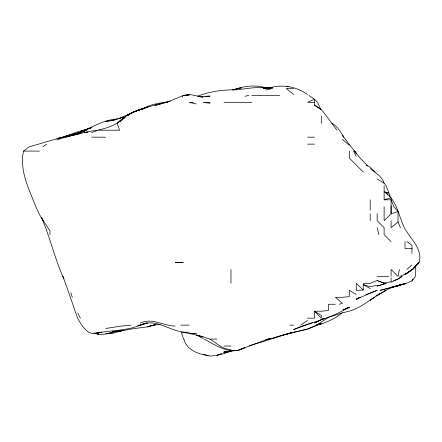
<?xml version="1.0" encoding="UTF-8"?>
<svg xmlns="http://www.w3.org/2000/svg" width="442" height="442" viewBox="0 0 442 442"><rect width="100%" height="100%" fill="white"/><g stroke="black" fill="none" stroke-linecap="round" stroke-linejoin="round"><path stroke-width="0.66" d="M415.441 265.648L415.419 276.405L411.966 280.913L405.005 283.83L380.208 290.328L398.043 285.819L401.004 284.283M399.402 269.443L398.043 276.405L391.082 269.443L391.082 276.405M391.082 205.845L391.082 213.751L384.12 220.713L384.12 206.79M22.117 157.772L23.641 151.098L29.078 146.888L62.482 137.175L56.924 138.678M182.231 97.279L182.817 95.4L189.193 95.024L182.817 95.4M411.966 280.913L412.861 279.222M412.264 280.173L412.861 279.095M412.856 269.443L418.491 262.979M412.463 269.443L418.928 262.482L412.574 269.443L405.005 274.454L412.463 269.443L419.171 262.482C422.977 248.592 410.082 238.757 404.319 227.674C398.452 215.497 396.651 199.254 384.12 191.762L388.872 192.867L390.275 197.182M406.767 269.443L411.966 265.012M384.12 185.905L384.12 199.828L391.082 199.828L393.905 206.79L398.043 211.619L398.043 221.972L391.082 227.674L391.082 220.713M119.578 121.837L124.931 117.566M204.016 339.058L216.912 346.02L224 349.031L230.962 350.931L237.923 350.384L268.029 339.058L265.769 339.848L272.731 338.152L268.355 338.948L272.731 338.318L286.654 334.213L307.538 329.152L314.505 326.323L328.428 317.455L342.351 312.848L349.313 311.162C358.628 308.555 366.418 302.555 374.368 297.289L370.197 300.168L380.369 293.195M98.693 129.871C108.865 127.849 118.578 123.793 125.948 116.29L117.246 123.252C125.644 115.158 136.103 109.848 147.424 107.163L140.832 109.323L147.424 107.108L168.308 101.649L182.231 95.975M342.351 312.831L335.39 317.77C329.494 320.776 323.456 323.876 316.87 324.992L321.467 323.98M43.001 146.7L46.637 144.136M300.577 325.135L307.538 320.489M392.153 287.212L384.12 291.311L375.91 296.19M392.153 287.173L391.082 287.864L398.043 285.665M377.159 295.681L385.954 290.328L384.12 291.311M133.501 111.948L126.539 115.727L133.501 112.086L140.462 109.583L133.501 111.948L130.6 113.754L133.501 111.948L140.462 109.566L133.501 112.086L119.578 118.301L123.185 117.091L112.616 120.312L105.655 121.434L111.981 120.5M398.043 278.908L402.121 276.405L398.043 279.117L391.082 282.189M360.142 297.289L356.274 299.516L360.186 297.289L356.274 299.096L377.159 290.328L365.766 294.753M155.645 324.511L154.385 325.19L147.424 326.644L155.545 324.594M155.545 324.511L147.424 326.898L133.501 328.649L119.578 331.174L112.616 331.406L119.578 331.075L112.616 331.704L119.578 330.959L112.616 332.097L119.578 330.865M197.718 96.223C210.337 91.096 224.343 89.649 237.923 89.765C248.614 88.207 259.393 86.521 270.2 88.157M323.268 318.781L314.505 322.969L320.886 319.892M399.822 284.847L398.043 285.731L405.75 283.366L391.082 287.294L398.043 285.819L391.082 287.482L397.408 285.83M346.777 308.14L349.313 307.057C332.108 317.737 312.262 322.229 293.615 329.55L304.748 325.135M399.772 276.405L405.005 274.239M83.306 130.213L81.477 130.959L91.732 127.539L84.77 130.213C95.594 125.318 106.041 119.224 118.312 119.003M391.082 277.863L391.082 281.836L384.12 282.908L377.159 280.532L370.197 283.366L363.236 283.366M307.538 328.947L321.467 323.29L316.798 324.931M393.612 280.698L397.408 279.162M321.467 319.566L324.34 318.406L322.616 319.013M63.167 137.175L77.809 131.749L90.466 128.307M140.937 109.323L147.424 106.942L142.667 109.064C150.192 104.301 159.07 103.074 167.722 101.931M230.962 351.191L224 353.611L217.039 355.197L221.47 353.788L217.039 355.324L210.077 356.081L203.116 354.434M91.732 132.589L98.323 130.213M251.846 344.898L265.769 340.804L279.062 336.229M272.731 338.489L279.062 336.229M294.041 332.097L279.692 336.003L291.72 332.655L286.654 334.135M233.393 89.914L237.923 88.35L241.089 87.947M308.173 324.003L312.604 322.478M146.788 322.931L140.335 325.135C127.125 330.749 112.577 330.157 98.693 332.738L101.174 332.224M233.492 89.914C243.752 86.013 255.111 84.604 265.769 87.754M56.924 139.992C69.908 135.396 83.4 132.434 96.98 130.213M305.306 324.953L307.538 324.218M77.809 133.197L86.499 130.213L77.809 133.036L57.576 138.49M385.579 283.366L377.159 286.118L386.33 283.366M156.916 104.909L161.347 103.527L155.02 105.367L165.988 102.516M339.241 304.251L342.351 303.278L335.39 297.289L342.351 297.289L349.313 296.687L349.313 290.328L356.274 294.466M384.12 199.828L391.082 197.696L391.082 213.751L398.043 211.619M122.743 330.439L112.616 333.334L105.655 333.843L112.616 332.472L105.655 333.997L98.693 334.572L94.268 332.997M154.385 325.025L160.081 324.428M122.743 330.389L119.578 331.257L123.373 330.351M65.615 137.175L80.974 133.55M64.515 136.782L70.212 135.235M168.308 101.842L170.209 101.329M70.847 135.064L77.173 133.368M63.886 136.672L84.77 131.197L77.809 132.981M101.793 332.097L98.693 332.914L91.732 333.495C84.781 331.406 81.251 324.356 77.809 318.56L77.582 318.174C72.715 304.251 68.09 290.228 62.891 276.405L63.886 278.896C55.322 260.194 50.753 240.089 43.001 221.077M232.227 89.93L241.089 87.997M229.696 351.241L224 352.727L230.962 351.097M398.043 285.598L405.005 283.83M249.305 345.539L251.211 345.058M300.577 330.677L306.908 329.102M140.462 322.936C152.275 317.605 163.479 325.848 175.27 326.102M166.651 102.362L167.756 102.096M265.769 90.058L272.692 88.439M244.885 96.312L248.785 95.4M377.159 285.234L370.197 286.748L363.236 284.582L363.236 290.046L356.274 290.328M294.886 331.837L297.416 331.323M298.682 331.064L299.947 330.804M112.616 120.406L115.147 119.892M137.506 325.671L147.424 323.085L140.462 325.063C157.319 316.975 172.225 334.064 189.193 332.097M183.933 95.4L189.193 94.384L203.116 97.118L199.95 96.853M105.655 328.494L119.578 326.312L130.998 325.135M224 352.981L224 351.92L230.332 351.175M270.874 88.03L267.161 88.439L272.731 87.51L267.852 88.439C281.256 83.853 296.074 86.256 307.538 94.489M205.016 96.583L210.077 96.091L198.055 96.522M224 351.92L230.962 351.241M268.935 88.306L263.261 88.439L270.835 87.969M230.962 350.815L237.923 350.384L244.885 347.55L237.923 350.489L230.962 350.926L229.801 350.329M261.973 87.726L265.769 87.593L267.758 88.102M286.654 88.439L293.615 88.439M251.846 95.4L279.692 95.4M193.276 102.362L189.193 102.362L196.154 103.942M210.077 102.362L203.116 102.362L210.077 103.235M224 102.362L251.846 102.362M314.505 102.362L307.538 102.362L314.505 99.262L317.594 102.362L320.759 109.323L321.467 109.715L326.644 116.29L336.931 130.213M98.693 130.213L119.578 130.213L117.152 123.252M91.732 137.175L105.655 137.175M307.538 137.175L314.505 137.175M307.538 144.136L314.505 144.136M23.641 151.098L39.515 151.098M411.966 248.559L405.005 248.559L405.005 241.597M377.159 276.405L388.579 276.405M335.39 304.251L328.428 304.251L328.428 310.522L321.467 311.212L314.505 311.212M307.538 318.174L314.505 318.174L314.505 311.273L321.467 315.522L321.467 318.174L314.505 311.273M180.778 325.135L189.193 325.135M289.792 325.135L293.615 325.135M210.077 339.058L217.039 339.058M224 346.02L230.962 346.02M265.769 88.356L268.305 88.367M96.792 332.892L98.693 333.119L96.792 332.843M208.182 355.401C198.287 354.434 186.469 349.744 183.866 339.058M182.231 332.202C191.491 333.843 200.751 335.832 209.596 339.058M230.962 349.528C222.558 349.407 216.84 343.219 210.077 339.279M203.116 336.832L196.154 334.903L203.116 338.522M94.897 333.086L98.693 334.268M286.654 86.146L288.554 86.77M377.159 280.532L384.12 283.366M363.236 284.582L370.197 288.56M377.159 178.944L384.12 183.237L386.164 185.905L388.872 192.867L386.302 192.867L387.772 194.95M308.864 95.4L314.505 99.262L314.505 105.124L321.008 109.323M314.505 105.124L320.759 109.323M332.064 123.252C337.467 126.395 340.671 131.931 343.754 137.175L342.351 135.142L349.031 144.136M406.855 241.597L411.966 245.26L411.966 253.382M370.197 168.662C375.335 172.894 382.219 176.402 384.12 183.237M342.351 139.418L349.313 145.164M286.654 88.765L293.615 94.477M363.236 290.046L356.274 283.366L356.274 289.908M375.02 171.982L370.197 167.275L366.639 165.021L367.529 165.954M363.236 171.982L349.313 158.059L349.313 151.098M391.082 241.597L384.12 234.636L384.12 227.674L377.159 220.713L377.159 213.751M367.672 165.954L360.059 158.059L349.313 144.484M43.001 220.276L49.963 230.834L49.963 234.636M353.456 151.098L356.274 156.352M77.809 312.908L80.361 318.174M41.935 218.182L43.001 220.713L39.084 213.751L35.852 206.79C29.835 191.082 21.586 175.391 22.614 158.059M398.043 221.972L400.441 227.674M41.576 217.547L42.83 220.713M183.563 339.058L181.231 332.097M70.847 292.77L72.317 297.289M377.159 227.674L378.838 234.636M370.197 199.828L370.197 210.226M370.197 213.751L370.197 220.713M321.467 116.29L321.467 123.252M230.962 269.443L230.962 283.366M412.48 269.443L405.005 274.394L412.48 269.443M129.44 114.478L128.279 115.202L129.44 114.478M349.313 307.555L342.981 309.814L349.313 307.555M294.604 332.097L293.615 332.428L294.604 332.097M84.77 130.926L77.809 132.876L84.77 130.937M143.164 108.831L141.357 109.323L143.18 108.843M87.936 132.152L84.77 132.34L87.936 132.213M196.154 333.345L189.193 333.445L196.154 333.345M182.231 262.393L175.27 262.482L183.242 262.482L182.231 262.393M356.274 153.363L354.539 151.098L356.274 153.363"/></g></svg>
